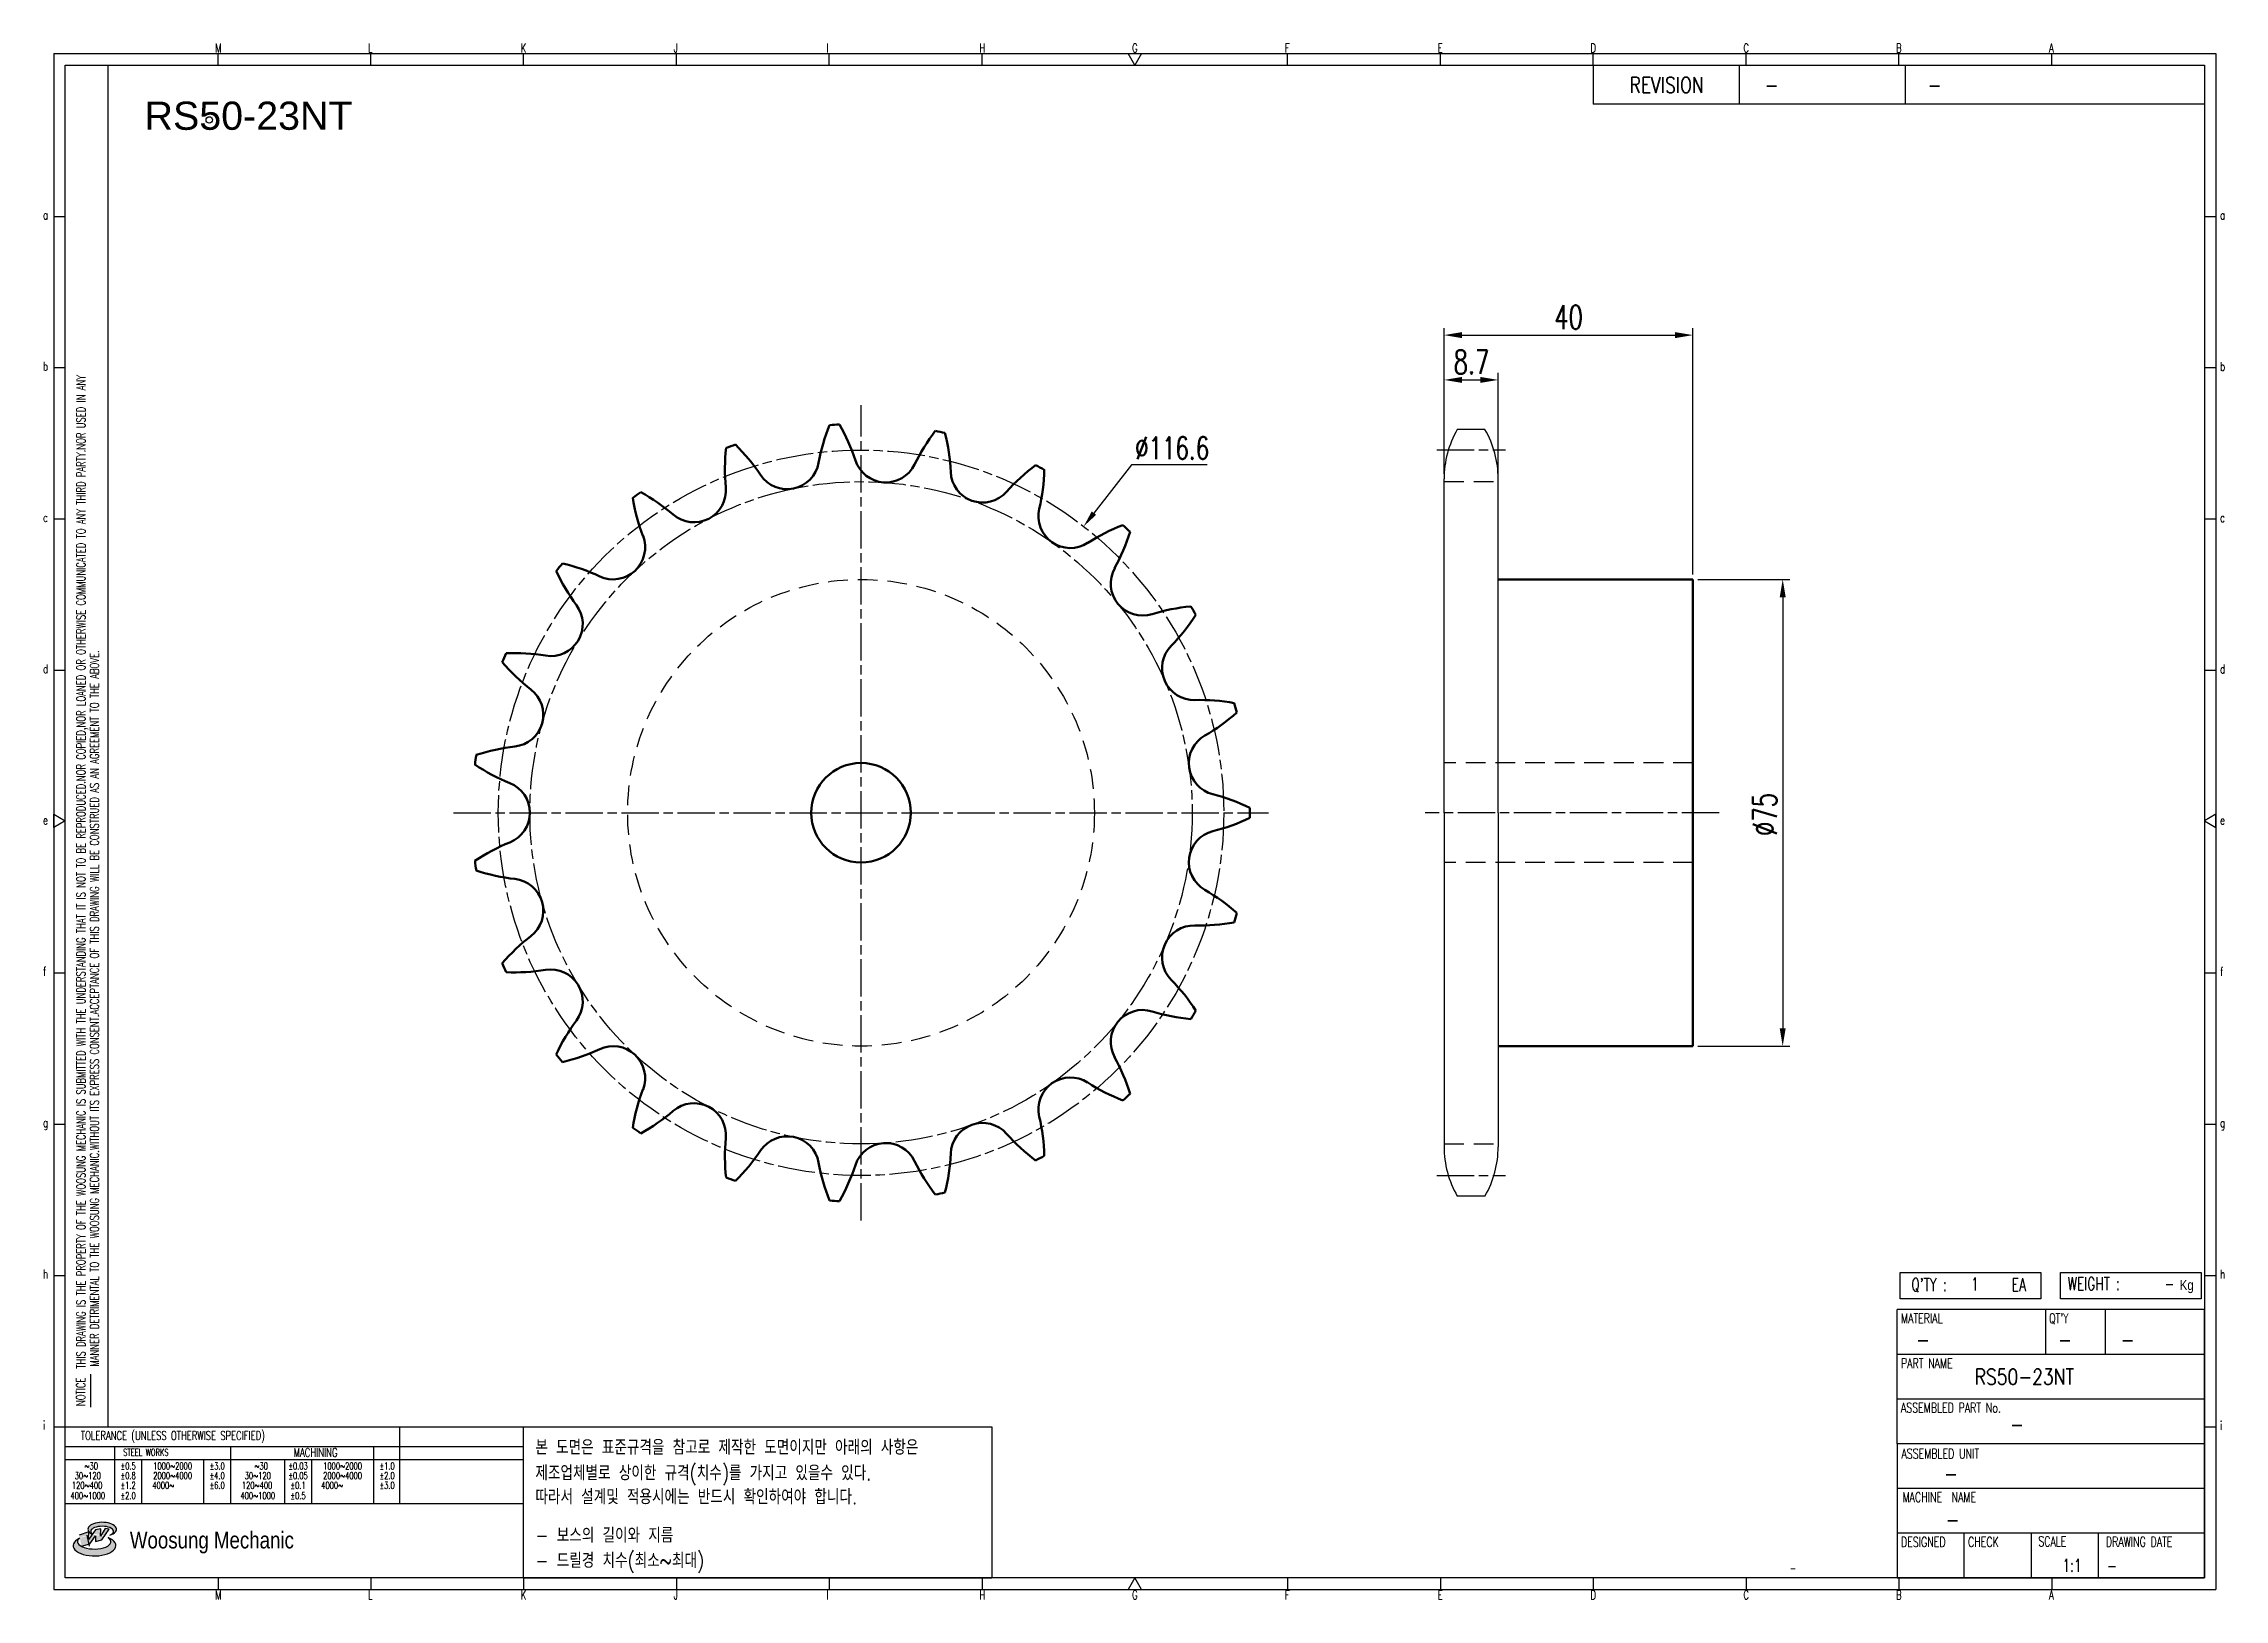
# Model space of a CAD drawing. Header units: millimetres. Extents: x 8308 to 8658, y 4750 to 5000.
import ezdxf
from ezdxf.enums import TextEntityAlignment as Align

# ---------------------------------------------------------------- set-up
doc = ezdxf.new("R2010")
doc.units = ezdxf.units.MM
for name, pattern in [('AM_ISO08W050', [18, 12, -1.5, 3, -1.5]), ('AM_ISO08W050x2', [9, 6, -0.75, 1.5, -0.75]), ('HIDDEN', [9.525, 6.35, -3.175])]:
    doc.linetypes.add(name, pattern=pattern)
for name, color, linetype, lineweight in [('1', 7, 'Continuous', 50), ('22', 30, 'AM_ISO08W050', 25), ('23', 40, 'AM_ISO08W050', 25), ('VIS', 7, 'Continuous', 50)]:
    doc.layers.add(name, color=color, linetype=linetype, lineweight=lineweight)
for name, color, linetype in [('HL', 2, 'HIDDEN'), ('S-DIM', 7, 'Continuous'), ('TITLE', 7, 'Continuous'), ('도면레이아웃', 7, 'Continuous')]:
    doc.layers.add(name, color=color, linetype=linetype)
doc.styles.add('HAN', font='ROMANS.shx', dxfattribs={"width": 0.7, "bigfont": 'whgtxt.shx'})
doc.styles.add('HKD_ST2', font='romans.shx', dxfattribs={"width": 0.7, "height": 4, "bigfont": '@extfont2.shx'})
doc.styles.add('HSG', font='SIMPLEX.shx', dxfattribs={"width": 0.7, "bigfont": 'HSG.shx'})
doc.styles.add('ROMANS', font='romans.shx', dxfattribs={"width": 0.7, "bigfont": 'whgtxt.shx'})
doc.styles.add('SLDTEXTSTYLE4', font='arial.ttf', dxfattribs={"width": 0.8})
doc.styles.get("Standard").update_dxf_attribs({"font": 'arial.ttf'})
doc.dimstyles.new('APP4', dxfattribs={"dimscale": 1.6, "dimtxt": 2.4, "dimasz": 1.8, "dimexe": 0.7, "dimexo": 0.5, "dimgap": 0.6, "dimtad": 1, "dimtoh": 1, "dimdec": 1, "dimrnd": 0.01, "dimzin": 9, "dimdsep": 46, "dimtxsty": 'HSG', "dimcen": 0, "dimclrd": 1, "dimclre": 1, "dimclrt": 256, "dimazin": 2, "dimtp": 1, "dimtm": 1, "dimtfac": 0.5, "dimtdec": 1, "dimtofl": 0, "dimtmove": 0, "dimatfit": 3, "dimfxl": 0, "dimtvp": 1, "dimtolj": 2, "dimlwd": -1, "dimlwe": -1, "dimarcsym": 0})
doc.dimstyles.new('APP6', dxfattribs={"dimscale": 1.5, "dimtxt": 2.4, "dimasz": 1.8, "dimexe": 0.7, "dimexo": 0.5, "dimgap": 0.6, "dimtad": 1, "dimtoh": 1, "dimdec": 1, "dimrnd": 0.01, "dimzin": 9, "dimdsep": 46, "dimtxsty": 'HSG', "dimcen": 0, "dimclrd": 1, "dimclre": 1, "dimclrt": 256, "dimazin": 2, "dimtp": 1, "dimtm": 1, "dimtfac": 0.5, "dimtdec": 1, "dimtofl": 0, "dimtmove": 0, "dimatfit": 3, "dimfxl": 0, "dimtvp": 1, "dimtolj": 2, "dimlwd": -1, "dimlwe": -1, "dimarcsym": 0})

# ---------------------------------------------------------------- blocks, each defined once
blk = doc.blocks.new('SUYWSHJH')
at = {"layer": '도면레이아웃'}
h = blk.add_hatch(color=10, dxfattribs=at)
h.paths.add_polyline_path([(1.544, 35.177), (1.554, 34.966), (1.779, 35.034), (2.054, 35.422), (1.908, 35.446), (1.728, 35.167), (1.741, 35.439), (1.547, 35.405), (1.292, 35.041), (1.295, 35.33), (0.943, 35.208), (1.03, 34.8), (1.336, 34.885)])
edge = h.paths.add_edge_path()
edge.add_ellipse((1.795, 35.421), major_axis=(-0.53, 0), ratio=0.487785, start_angle=122.36065, end_angle=403.39574)
edge.add_line((1.411, 35.244), (1.419, 35.261))
edge.add_ellipse((1.798, 35.344), major_axis=(-0.423, 0), ratio=0.444396, start_angle=131.58977, end_angle=386.19408, ccw=False)
edge = h.paths.add_edge_path()
edge.add_ellipse((1.512, 34.815), major_axis=(-0.793, 0), ratio=0.480113, start_angle=314.67633, end_angle=590.85213)
edge.add_ellipse((1.501, 34.958), major_axis=(-0.62, 0), ratio=0.43311, start_angle=331.7024, end_angle=574.42495, ccw=False)
for p, q in [((0, 90.118), (80.15, 90.118)), ((0, 90.118), (0, 33.191)), ((6.089, 89.693), (6.089, 90.118)), ((11.753, 89.693), (11.753, 90.118)), ((17.418, 89.693), (17.418, 90.118)), ((23.082, 89.693), (23.082, 90.118)), ((28.746, 89.693), (28.746, 90.118)), ((34.411, 89.693), (34.411, 90.118)), ((45.739, 89.693), (45.739, 90.118)), ((51.404, 89.693), (51.404, 90.118)), ((57.068, 89.693), (57.068, 90.118)), ((62.732, 89.693), (62.732, 90.118)), ((68.397, 89.693), (68.397, 90.118)), ((74.061, 89.693), (74.061, 90.118)), ((80.15, 90.118), (80.15, 33.191)), ((0, 84.085), (0.425, 84.085)), ((79.725, 84.085), (80.15, 84.085)), ((0, 78.478), (0.425, 78.478)), ((79.725, 78.478), (80.15, 78.478)), ((0, 72.87), (0.425, 72.87)), ((79.725, 72.87), (80.15, 72.87)), ((0, 67.262), (0.425, 67.262)), ((79.725, 67.262), (80.15, 67.262)), ((0, 56.047), (0.425, 56.047)), ((79.725, 56.047), (80.15, 56.047)), ((0, 50.439), (0.425, 50.439)), ((79.725, 50.439), (80.15, 50.439)), ((0, 44.832), (0.425, 44.832)), ((79.725, 44.832), (80.15, 44.832)), ((1.377, 39.947), (1.377, 41.174)), ((0, 39.224), (0.425, 39.224)), ((79.725, 39.224), (80.15, 39.224)), ((0, 33.191), (80.15, 33.191)), ((6.089, 33.616), (6.089, 33.191)), ((11.753, 33.616), (11.753, 33.191)), ((17.418, 33.616), (17.418, 33.191)), ((23.082, 33.616), (23.082, 33.191)), ((28.746, 33.616), (28.746, 33.191)), ((34.411, 33.616), (34.411, 33.191)), ((45.739, 33.616), (45.739, 33.191)), ((51.404, 33.616), (51.404, 33.191)), ((57.068, 33.616), (57.068, 33.191)), ((62.732, 33.616), (62.732, 33.191)), ((68.397, 33.616), (68.397, 33.191)), ((74.061, 33.616), (74.061, 33.191))]:
    blk.add_line(p, q)
at = {"color": 2}
for p, q in [((2.017, 39.224), (2.017, 89.693)), ((0.425, 39.224), (17.418, 39.224)), ((12.816, 39.224), (12.816, 36.382)), ((17.418, 33.616), (17.418, 39.224)), ((0.425, 38.487), (17.418, 38.487)), ((0.425, 38.012), (17.418, 38.012)), ((2.257, 38.487), (2.257, 36.382)), ((3.257, 38.012), (3.257, 36.382)), ((5.557, 38.012), (5.557, 36.382)), ((6.557, 38.5), (6.557, 36.382)), ((8.557, 38.012), (8.557, 36.382)), ((9.557, 38.026), (9.557, 36.382)), ((11.857, 38.487), (11.857, 36.382)), ((0.425, 36.382), (17.418, 36.382))]:
    blk.add_line(p, q, dxfattribs=at)
at = {"color": 6, "ltscale": 0.5}
for p, q in [((57.068, 89.693), (57.068, 88.246)), ((62.47, 89.693), (62.47, 88.246)), ((68.635, 89.693), (68.635, 88.246)), ((79.725, 88.246), (57.068, 88.246)), ((68.336, 38.59), (68.336, 43.563)), ((79.725, 43.563), (68.336, 43.563)), ((73.827, 43.563), (73.827, 41.905)), ((76.037, 43.563), (76.037, 41.905)), ((79.725, 38.59), (79.725, 43.563)), ((79.725, 41.905), (68.336, 41.905)), ((79.725, 40.248), (68.336, 40.248)), ((68.336, 38.59), (68.336, 33.616)), ((79.725, 38.59), (68.336, 38.59)), ((79.725, 33.616), (79.725, 38.59)), ((79.725, 36.932), (68.336, 36.932)), ((79.725, 35.274), (68.336, 35.274)), ((70.822, 33.616), (70.822, 35.274)), ((73.309, 33.616), (73.309, 35.274)), ((75.796, 33.616), (75.796, 35.274)), ((68.336, 33.616), (79.725, 33.616))]:
    blk.add_line(p, q, dxfattribs=at)
for points in [[(40.075, 89.693), (39.83, 90.118), (40.32, 90.118)], [(0.425, 89.693), (79.725, 89.693), (79.725, 33.616), (0.425, 33.616)], [(0.425, 61.679), (0, 61.433), (0, 61.924)], [(79.725, 61.679), (80.15, 61.433), (80.15, 61.924)], [(40.075, 33.616), (39.83, 33.191), (40.32, 33.191)]]:
    blk.add_lwpolyline(points, close=True)
at = {"layer": 'TITLE', "color": 20}
for p, q in [((68.449, 43.961), (68.449, 44.936)), ((68.449, 44.936), (73.654, 44.936)), ((73.654, 44.936), (73.654, 43.961)), ((74.39, 43.961), (74.39, 44.936)), ((74.39, 44.936), (79.595, 44.936)), ((79.595, 44.936), (79.595, 43.961)), ((73.654, 43.961), (68.449, 43.961)), ((79.595, 43.961), (74.39, 43.961))]:
    blk.add_line(p, q, dxfattribs=at)
at = {"layer": '도면레이아웃'}
for p, q in [((1.295, 35.33), (0.943, 35.208)), ((1.03, 34.8), (1.336, 34.885)), ((1.224, 35.208), (1.311, 34.8)), ((1.224, 35.208), (1.224, 35.208)), ((1.547, 35.405), (1.292, 35.041)), ((1.292, 35.041), (1.295, 35.33)), ((1.336, 34.885), (1.544, 35.177)), ((1.419, 35.261), (1.411, 35.244)), ((1.544, 35.177), (1.554, 34.966)), ((1.741, 35.439), (1.547, 35.405)), ((1.554, 34.966), (1.779, 35.034)), ((1.908, 35.446), (1.728, 35.167)), ((1.728, 35.167), (1.741, 35.439)), ((1.779, 35.034), (2.054, 35.422)), ((2.054, 35.422), (1.908, 35.446))]:
    blk.add_line(p, q, dxfattribs=at)
for centre, major_axis, ratio, start_param, end_param in [((1.795, 35.421), (-0.53, 0), 0.487785, 2.135596, 7.040584), ((1.512, 34.815), (-0.793, 0), 0.480113, 5.492138, 10.312315), ((1.501, 34.958), (-0.62, 0), 0.43311, 5.789299, 10.025607), ((1.798, 35.344), (-0.423, 0), 0.444396, 2.296675, 6.740358)]:
    blk.add_ellipse(centre, major_axis=major_axis, ratio=ratio, start_param=start_param, end_param=end_param, dxfattribs=at)
at = {"color": 4, "style": 'HKD_ST2', "width": 0.7}
for s, p in [('M', (5.988, 90.164)), ('L', (11.652, 90.164)), ('K', (17.316, 90.164)), ('J', (22.981, 90.164)), ('I', (28.645, 90.164)), ('H', (34.309, 90.164)), ('G', (39.974, 90.164)), ('F', (45.638, 90.164)), ('E', (51.302, 90.164)), ('D', (56.967, 90.164)), ('C', (62.631, 90.164)), ('B', (68.295, 90.164)), ('A', (73.96, 90.164)), ('a', (-0.395, 83.976)), ('a', (80.305, 83.97)), ('b', (-0.395, 78.368)), ('b', (80.305, 78.362)), ('c', (-0.395, 72.76)), ('c', (80.305, 72.754)), ('d', (-0.395, 67.153)), ('d', (80.305, 67.147)), ('e', (-0.395, 61.545)), ('e', (80.305, 61.539)), ('f', (-0.395, 55.937)), ('f', (80.305, 55.931)), ('g', (-0.395, 50.33)), ('g', (80.305, 50.324)), ('h', (-0.395, 44.722)), ('h', (80.305, 44.716)), ('i', (-0.395, 39.114)), ('i', (80.305, 39.108)), ('M', (5.988, 32.824)), ('L', (11.652, 32.824)), ('K', (17.316, 32.824)), ('J', (22.981, 32.824)), ('I', (28.645, 32.824)), ('H', (34.309, 32.824)), ('G', (39.974, 32.824)), ('F', (45.638, 32.824)), ('E', (51.302, 32.824)), ('D', (56.967, 32.824)), ('C', (62.631, 32.824)), ('B', (68.295, 32.824)), ('A', (73.96, 32.824))]:
    blk.add_text(s, height=0.326, dxfattribs=at).set_placement(p)
for s, height, style, width, p in [('REVISION', 0.5806, 'HAN', 0.8, (58.415, 88.664)), ('-', 0.581, 'HAN', 0.8, (63.426, 88.664)), ('-', 0.581, 'HAN', 0.8, (69.468, 88.664)), ("Q'TY : ", 0.4746, 'HKD_ST2', 0.7, (68.857, 44.253)), ('1', 0.475, 'HKD_ST2', 0.7, (71.071, 44.275)), ('EA', 0.4746, 'HKD_ST2', 0.7, (72.578, 44.253)), ('WEIGHT : ', 0.4746, 'HKD_ST2', 0.7, (74.65, 44.286)), ('-', 0.581, 'HAN', 0.8, (69.029, 42.157)), ('-', 0.581, 'HAN', 0.8, (74.289, 42.157)), ('-', 0.581, 'HAN', 0.8, (76.623, 42.157)), ('-', 0.581, 'HAN', 0.8, (72.515, 39.013)), ('-', 0.581, 'HAN', 0.8, (70.067, 37.189)), ('-', 0.581, 'HAN', 0.8, (70.126, 35.48)), ('1:1', 0.4746, 'HKD_ST2', 0.7, (74.458, 33.848)), ('-', 0.475, 'HKD_ST2', 0.7, (76.112, 33.837))]:
    blk.add_text(s, height=height, dxfattribs=dict(style=style, width=width)).set_placement(p)
at = {"color": 6, "style": 'HKD_ST2', "width": 0.7}
for s, p in [(' THIS DRAWING IS THE PROPERTY OF THE WOOSUNG MECHANIC IS SUBMITTED WITH THE UNDERSTANDING THAT IT IS NOT TO BE REPRODUCED.NOR COPIED,NOR LOANED OR OTHERWISE COMMUNICATED TO ANY THIRD PARTY.NOR USED IN ANY', (1.173, 41.217)), ('MANNER DETRIMENTAL TO THE WOOSUNG MECHANIC.WITHOUT ITS EXPRESS CONSENT.ACCEPTANCE OF THIS DRAWING WILL BE CONSTRUED AS AN AGREEMENT TO THE ABOVE.', (1.672, 41.447))]:
    blk.add_text(s, height=0.326266, rotation=90, dxfattribs=at).set_placement(p)
at = {"style": 'HKD_ST2', "width": 0.7}
blk.add_text('-', height=0.475, dxfattribs=at).set_placement((78.613, 44.286), align=Align.RIGHT)
at = {"color": 4, "style": 'HKD_ST2', "width": 0.7}
for s, height, p in [('MATERIAL', 0.3651, (68.474, 43.425)), ("QT'Y", 0.3651, (73.965, 43.425)), ('PART NAME', 0.3651, (68.474, 41.756)), ('ASSEMBLED PART No.', 0.36511, (68.474, 40.109)), ('ASSEMBLED UNIT', 0.36511, (68.49, 38.408)), ('MACHINE  NAME', 0.36511, (68.532, 36.794)), ('DESIGNED', 0.3651, (68.474, 35.136)), ('CHECK', 0.3651, (70.961, 35.136)), ('SCALE', 0.3651, (73.566, 35.153)), ('DRAWING DATE', 0.36511, (76.071, 35.141))]:
    blk.add_text(s, height=height, dxfattribs=at).set_placement(p, align=Align.TOP_LEFT)
at = {"style": 'HKD_ST2', "width": 0.7}
blk.add_text('NOTICE', height=0.3263, rotation=90, dxfattribs=at).set_placement((1.163, 39.988))
for s, height, style, width, p in [('TOLERANCE (UNLESS OTHERWISE SPECIFIED)', 0.32627, 'HKD_ST2', 0.7, (4.417, 38.896)), ('-', 0.326, 'ROMANS', 0.65, (64.469, 33.975))]:
    blk.add_text(s, height=height, dxfattribs=dict(style=style, width=width)).set_placement(p, align=Align.MIDDLE_CENTER)
at = {"color": 4, "style": 'HKD_ST2', "width": 0.7}
for s, height, p in [('STEEL WORKS', 0.26101, (3.416, 38.268)), ('MACHINING', 0.3263, (9.707, 38.27)), ('%%P0.5', 0.261, (2.757, 37.762)), ('%%P0.8', 0.261, (2.757, 37.411)), ('%%P3.0', 0.261, (6.057, 37.762)), ('%%P4.0', 0.261, (6.057, 37.411)), ('%%P0.03', 0.261, (9.057, 37.762)), ('%%P0.05', 0.261, (9.057, 37.411)), ('%%P1.0', 0.261, (12.357, 37.762)), ('%%P2.0', 0.261, (12.357, 37.411)), ('%%P1.2', 0.261, (2.757, 37.045)), ('%%P2.0', 0.261, (2.757, 36.67)), ('%%P6.0', 0.261, (6.057, 37.045)), ('%%P0.1', 0.261, (9.057, 37.045)), ('%%P0.5', 0.261, (9.057, 36.67)), ('%%P3.0', 0.261, (12.357, 37.045))]:
    blk.add_text(s, height=height, dxfattribs=at).set_placement(p, align=Align.MIDDLE)
for s, height, p in [('30%%126120', 0.261, (1.263, 37.411)), ('%%12630', 0.261, (1.389, 37.762)), ('2000%%1264000', 0.26101, (4.407, 37.411)), ('1000%%1262000', 0.26101, (4.407, 37.762)), ('30%%126120', 0.261, (7.563, 37.411)), ('%%12630', 0.261, (7.689, 37.762)), ('2000%%1264000', 0.26101, (10.707, 37.411)), ('1000%%1262000', 0.26101, (10.707, 37.762)), ('400%%1261000', 0.26101, (1.263, 36.67)), ('120%%126400', 0.26101, (1.237, 37.045)), ('4000%%126', 0.261, (4.061, 37.045)), ('400%%1261000', 0.26101, (7.563, 36.67)), ('120%%126400', 0.26101, (7.537, 37.045)), ('4000%%126', 0.261, (10.321, 37.045))]:
    blk.add_text(s, height=height, dxfattribs=at).set_placement(p, align=Align.MIDDLE_CENTER)
at = {"color": 1, "style": 'SLDTEXTSTYLE4', "width": 0.8}
blk.add_text('Woosung Mechanic', height=0.61957, dxfattribs=at).set_placement((2.822, 34.711))
at = {"layer": 'TITLE', "width": 0.8}
blk.add_text('Kg', height=0.3789, dxfattribs=at).set_placement((78.807, 44.286))
blk = doc.blocks.new('*D70')
at = {"layer": 'Defpoints', "color": 0, "transparency": 16777216}
for p in [(8474.95, 4922.59), (8403.39, 4830.55)]:
    blk.add_point(p, dxfattribs=at)
at = {"layer": 'S-DIM', "color": 1, "transparency": 16777216}
for p, q in [((8482.63, 4932.47), (8476.61, 4924.73)), ((8494.81, 4932.47), (8482.63, 4932.47))]:
    blk.add_line(p, q, dxfattribs=at)
blk.add_solid([(8476.25, 4925), (8476.96, 4924.45), (8474.95, 4922.59)], dxfattribs=at)
at = {"layer": 'S-DIM', "transparency": 16777216, "insert": (8489.17, 4935.17), "char_height": 3.6, "attachment_point": 5, "style": 'HSG'}
blk.add_mtext('\\A2;∅116.6', dxfattribs=at)
blk = doc.blocks.new('*D71')
at = {"layer": 'Defpoints', "color": 0, "transparency": 16777216}
for p in [(8541.57, 4946.13), (8532.87, 4930.24), (8541.57, 4930.24)]:
    blk.add_point(p, dxfattribs=at)
at = {"layer": 'S-DIM', "color": 1, "transparency": 16777216}
for p, q in [((8532.87, 4931.04), (8532.87, 4947.25)), ((8535.75, 4946.13), (8538.69, 4946.13)), ((8541.57, 4931.04), (8541.57, 4947.25))]:
    blk.add_line(p, q, dxfattribs=at)
for points in [[(8535.75, 4946.61), (8535.75, 4945.65), (8532.87, 4946.13)], [(8538.69, 4946.61), (8538.69, 4945.65), (8541.57, 4946.13)]]:
    blk.add_solid(points, dxfattribs=at)
at = {"layer": 'S-DIM', "transparency": 16777216, "insert": (8537.27, 4949.01), "char_height": 3.84, "attachment_point": 5, "style": 'HSG'}
blk.add_mtext('\\A2;8.7', dxfattribs=at)
blk = doc.blocks.new('*D72')
at = {"layer": 'Defpoints', "color": 0, "transparency": 16777216}
for p in [(8572.87, 4953.33), (8532.87, 4930.24), (8572.87, 4914.07)]:
    blk.add_point(p, dxfattribs=at)
at = {"layer": 'S-DIM', "color": 1, "transparency": 16777216}
for p, q in [((8532.87, 4931.04), (8532.87, 4954.45)), ((8535.75, 4953.33), (8569.99, 4953.33)), ((8572.87, 4914.87), (8572.87, 4954.45))]:
    blk.add_line(p, q, dxfattribs=at)
for points in [[(8535.75, 4953.81), (8535.75, 4952.85), (8532.87, 4953.33)], [(8569.99, 4953.81), (8569.99, 4952.85), (8572.87, 4953.33)]]:
    blk.add_solid(points, dxfattribs=at)
at = {"layer": 'S-DIM', "transparency": 16777216, "insert": (8552.87, 4956.21), "char_height": 3.84, "attachment_point": 5, "style": 'HSG'}
blk.add_mtext('\\A2;40', dxfattribs=at)
blk = doc.blocks.new('*D73')
at = {"layer": 'Defpoints', "color": 0, "transparency": 16777216}
for p in [(8572.87, 4914.07), (8572.87, 4839.07), (8587.29, 4839.07)]:
    blk.add_point(p, dxfattribs=at)
at = {"layer": 'S-DIM', "color": 1, "transparency": 16777216}
for p, q in [((8573.67, 4914.07), (8588.41, 4914.07)), ((8587.29, 4911.19), (8587.29, 4841.95)), ((8573.67, 4839.07), (8588.41, 4839.07))]:
    blk.add_line(p, q, dxfattribs=at)
for points in [[(8586.81, 4911.19), (8587.77, 4911.19), (8587.29, 4914.07)], [(8586.81, 4841.95), (8587.77, 4841.95), (8587.29, 4839.07)]]:
    blk.add_solid(points, dxfattribs=at)
at = {"layer": 'S-DIM', "transparency": 16777216, "insert": (8584.41, 4876.3), "char_height": 3.84, "attachment_point": 5, "rotation": 90, "style": 'HSG'}
blk.add_mtext('\\A2;%%c75', dxfattribs=at)

msp = doc.modelspace()

# ---------------------------------------------------------------- linework, layer by layer
for p, q in [((8539.44, 4938.18), (8535, 4938.18)), ((8532.87, 4876.57), (8532.87, 4930.24)), ((8541.57, 4876.57), (8541.57, 4930.24)), ((8532.87, 4876.57), (8532.87, 4822.91)), ((8541.57, 4876.57), (8541.57, 4822.91)), ((8539.44, 4814.97), (8535, 4814.97))]:
    msp.add_line(p, q)
at = {"color": 4}
msp.add_lwpolyline([(8384.95, 4777.91), (8460.21, 4777.91), (8460.21, 4753.6), (8384.95, 4753.6)], close=True, dxfattribs=at)
msp.add_circle((8334.44, 4987.9), 0.524)
for centre, start, end in [((8548.74, 4930.24), 150, 180), ((8525.7, 4930.24), 0, 30), ((8548.74, 4822.91), 180, 210), ((8525.7, 4822.91), 330, 0)]:
    msp.add_arc(centre, 15.87, start, end)
at = {"layer": '1'}
for centre, radius, start, end in [((8462.34, 4927.38), 30.48, 157.8307, 169.7826), ((8439.17, 4876.57), 62.51, 93.1916, 94.6345), ((8409.29, 4923.75), 30.48, 18.0435, 29.9953), ((8475.19, 4919.24), 30.48, 142.1786, 154.1304), ((8439.17, 4876.57), 62.51, 77.5394, 78.9823), ((8447.78, 4931.75), 30.48, 173.4829, 185.4348), ((8439.17, 4876.57), 62.51, 108.8437, 110.2867), ((8397.67, 4913.94), 30.48, 33.6957, 45.6475), ((8423.13, 4930.06), 30.48, 2.3913, 14.3432), ((8427.3, 4933.7), 5.13, 213.6957, 349.7826), ((8443.15, 4934.78), 5.13, 198.0435, 334.1304), ((8458.71, 4931.55), 5.13, 182.3913, 318.4783), ((8485.37, 4907.94), 30.48, 126.5264, 138.4783), ((8439.17, 4876.57), 62.51, 61.8872, 63.3302), ((8438.15, 4932.41), 30.48, 346.7391, 358.691), ((8439.17, 4876.57), 62.51, 124.4959, 125.9389), ((8389.13, 4901.36), 30.48, 49.3478, 61.2997), ((8412.33, 4928.38), 5.13, 229.3478, 5.4348), ((8432.57, 4932.03), 30.48, 189.1351, 201.087), ((8472.81, 4924.24), 5.13, 166.7391, 302.8261), ((8399.35, 4919.21), 5.13, 245, 21.087), ((8492.12, 4894.31), 30.48, 110.8742, 122.8261), ((8453.25, 4930.61), 30.48, 331.087, 343.0388), ((8439.17, 4876.57), 62.51, 46.2351, 47.678), ((8439.17, 4876.57), 62.51, 140.1481, 141.591), ((8417.86, 4928.19), 30.48, 204.7873, 216.7391), ((8384.3, 4886.94), 30.48, 65, 76.9519), ((8484.43, 4913.39), 5.13, 151.087, 287.1739), ((8389.32, 4906.89), 5.13, 260.6522, 36.7391), ((8494.94, 4879.37), 30.48, 95.2221, 107.1739), ((8467.31, 4924.81), 30.48, 315.4348, 327.3866), ((8439.17, 4876.57), 62.51, 30.5829, 32.0258), ((8492.68, 4899.82), 5.13, 135.4348, 271.5217), ((8439.17, 4876.57), 62.51, 155.8003, 157.2432), ((8404.72, 4920.53), 30.48, 220.4394, 232.3913), ((8383.53, 4871.75), 30.48, 80.6522, 92.604), ((8382.99, 4892.32), 5.13, 276.3043, 52.3913), ((8493.63, 4864.22), 30.48, 79.5699, 91.5217), ((8479.28, 4915.43), 30.48, 299.7826, 311.7345), ((8439.17, 4876.57), 62.51, 14.9307, 16.3736), ((8496.97, 4884.52), 5.13, 119.7826, 255.8696), ((8439.17, 4876.57), 62.51, 171.4524, 172.8954), ((8386.9, 4856.92), 30.48, 96.3043, 108.2562), ((8394.14, 4909.6), 30.48, 236.0916, 248.0435), ((8380.83, 4876.57), 5.13, 291.9565, 68.0435), ((8488.27, 4849.99), 30.48, 63.9177, 75.8696), ((8488.27, 4903.16), 30.48, 284.1304, 296.0823), ((8439.17, 4876.57), 62.51, 359.2785, 0.7215), ((8394.14, 4843.55), 30.48, 111.9565, 123.9084), ((8496.97, 4868.63), 5.13, 104.1304, 240.2174), ((8439.17, 4876.57), 62.51, 187.1046, 188.5476), ((8386.9, 4896.23), 30.48, 251.7438, 263.6957), ((8382.99, 4860.83), 5.13, 307.6087, 83.6957), ((8479.28, 4837.72), 30.48, 48.2655, 60.2174), ((8492.68, 4853.33), 5.13, 88.4783, 224.5652), ((8493.63, 4888.93), 30.48, 268.4783, 280.4301), ((8439.17, 4876.57), 62.51, 343.6264, 345.0693), ((8404.72, 4832.62), 30.48, 127.6087, 139.5606), ((8439.17, 4876.57), 62.51, 202.7568, 204.1997), ((8383.53, 4881.4), 30.48, 267.396, 279.3478), ((8389.32, 4846.26), 5.13, 323.2609, 99.3478), ((8467.31, 4828.34), 30.48, 32.6134, 44.5652), ((8484.43, 4839.75), 5.13, 72.8261, 208.913), ((8494.94, 4873.78), 30.48, 252.8261, 264.7779), ((8439.17, 4876.57), 62.51, 327.9742, 329.4171), ((8417.86, 4824.96), 30.48, 143.2609, 155.2127), ((8439.17, 4876.57), 62.51, 218.409, 219.8519), ((8384.3, 4866.21), 30.48, 283.0481, 295), ((8399.35, 4833.93), 5.13, 338.913, 115), ((8453.25, 4822.54), 30.48, 16.9612, 28.913), ((8472.81, 4828.91), 5.13, 57.1739, 193.2609), ((8492.12, 4858.83), 30.48, 237.1739, 249.1258), ((8432.57, 4821.12), 30.48, 158.913, 170.8649), ((8412.33, 4824.77), 5.13, 354.5652, 130.6522), ((8439.17, 4876.57), 62.51, 312.322, 313.7649), ((8439.17, 4876.57), 62.51, 234.0611, 235.5041), ((8389.13, 4851.79), 30.48, 298.7003, 310.6522), ((8458.71, 4821.6), 5.13, 41.5217, 177.6087), ((8438.15, 4820.74), 30.48, 1.309, 13.2609), ((8447.78, 4821.4), 30.48, 174.5652, 186.5171), ((8397.67, 4839.21), 30.48, 314.3525, 326.3043), ((8427.3, 4819.45), 5.13, 10.2174, 146.3043), ((8443.15, 4818.37), 5.13, 25.8696, 161.9565), ((8485.37, 4845.21), 30.48, 221.5217, 233.4736), ((8462.34, 4825.77), 30.48, 190.2174, 202.1693), ((8409.29, 4829.4), 30.48, 330.0047, 341.9565), ((8475.19, 4833.9), 30.48, 205.8696, 217.8214), ((8423.13, 4823.09), 30.48, 345.6568, 357.6087), ((8439.17, 4876.57), 62.51, 296.6698, 298.1128), ((8439.17, 4876.57), 62.51, 249.7133, 251.1563), ((8439.17, 4876.57), 62.51, 281.0177, 282.4606), ((8439.17, 4876.57), 62.51, 265.3655, 266.8084)]:
    msp.add_arc(centre, radius, start, end, dxfattribs=at)
at = {"layer": '22', "linetype": 'AM_ISO08W050x2'}
for p, q in [((8531.69, 4934.87), (8542.75, 4934.87)), ((8531.69, 4818.28), (8542.75, 4818.28))]:
    msp.add_line(p, q, dxfattribs=at)
at = {"layer": '23', "color": 4, "linetype": 'AM_ISO08W050x2'}
for p, q in [((8439.17, 4811.06), (8439.17, 4942.09)), ((8373.66, 4876.57), (8504.68, 4876.57)), ((8577.09, 4876.57), (8529.84, 4876.57))]:
    msp.add_line(p, q, dxfattribs=at)
for radius in [58.29, 53.21]:
    msp.add_circle((8439.17, 4876.57), radius, dxfattribs=at)
at = {"layer": 'HL', "ltscale": 0.5}
for p, q in [((8532.87, 4929.78), (8541.57, 4929.78)), ((8572.87, 4884.57), (8532.87, 4884.57)), ((8572.87, 4868.57), (8532.87, 4868.57)), ((8532.87, 4823.37), (8541.57, 4823.37))]:
    msp.add_line(p, q, dxfattribs=at)
msp.add_circle((8439.17, 4876.57), 37.5, dxfattribs=at)
at = {"layer": 'VIS'}
for p, q in [((8572.87, 4914.07), (8541.57, 4914.07)), ((8572.87, 4914.07), (8572.87, 4839.07)), ((8572.87, 4839.07), (8541.57, 4839.07))]:
    msp.add_line(p, q, dxfattribs=at)
msp.add_circle((8439.17, 4876.57), 8, dxfattribs=at)

# ---------------------------------------------------------------- block references
at = {"xscale": 4.335323395457954, "yscale": 4.335323395457954, "zscale": 4.335323395457954}
msp.add_blockref('SUYWSHJH', (8309.44, 4607.87), dxfattribs=at)

# ---------------------------------------------------------------- texts
at = {"color": 2}
msp.add_text('RS50-23NT', height=4.53, dxfattribs=at).set_placement((8324.04, 4986.32))
at = {"style": 'HAN', "width": 0.8}
msp.add_text('RS50-23NT', height=2.517, dxfattribs=at).set_placement((8618.15, 4784.68))
at = {"color": 4, "style": 'HAN', "width": 0.8}
for s, p in [('본 도면은 표준규격을 참고로 제작한 도면이지만 아래의 사항은', (8386.84, 4773.41)), ('제조업체별로 상이한 규격(치수)를 가지고 있을수 있다.', (8386.84, 4769.29)), ('따라서 설계및 적용시에는 반드시 확인하여야 합니다.', (8386.84, 4765.45)), ('- 보스의 길이와 지름', (8386.84, 4759.28)), ('- 드릴경 치수(최소~최대)', (8386.84, 4755.22))]:
    msp.add_text(s, height=2.3817, dxfattribs=at).set_placement(p)

# ---------------------------------------------------------------- dimensions: what is measured, and where the dimension line sits
at = {"layer": 'S-DIM', "color": 3}
dim = msp.add_linear_dim(base=(8572.87, 4953.33), p1=(8532.87, 4930.24), p2=(8572.87, 4914.07), dimstyle='APP4', dxfattribs=at)
dim.commit()
dim.dimension.update_dxf_attribs({"geometry": '*D72', "text_midpoint": (8552.87, 4956.21)})
dim = msp.add_linear_dim(base=(8541.57, 4946.13), p1=(8532.87, 4930.24), p2=(8541.57, 4930.24), dimstyle='APP4', dxfattribs=at)
dim.commit()
dim.dimension.update_dxf_attribs({"geometry": '*D71', "text_midpoint": (8537.27, 4946.13), "dimtype": 160})
dim = msp.add_diameter_dim_2p(p1=(8403.39, 4830.55), p2=(8474.95, 4922.59), dimstyle='APP6', dxfattribs=at)
dim.commit()
dim.dimension.update_dxf_attribs({"geometry": '*D70', "text_midpoint": (8489.17, 4932.47), "dimtype": 163})
dim = msp.add_linear_dim(base=(8587.29, 4839.07), p1=(8572.87, 4914.07), p2=(8572.87, 4839.07), angle=90, text='%%c<>', dimstyle='APP4', dxfattribs=at)
dim.commit()
dim.dimension.update_dxf_attribs({"geometry": '*D73', "text_midpoint": (8587.29, 4876.3), "dimtype": 160})

doc.saveas('drawing.dxf')
